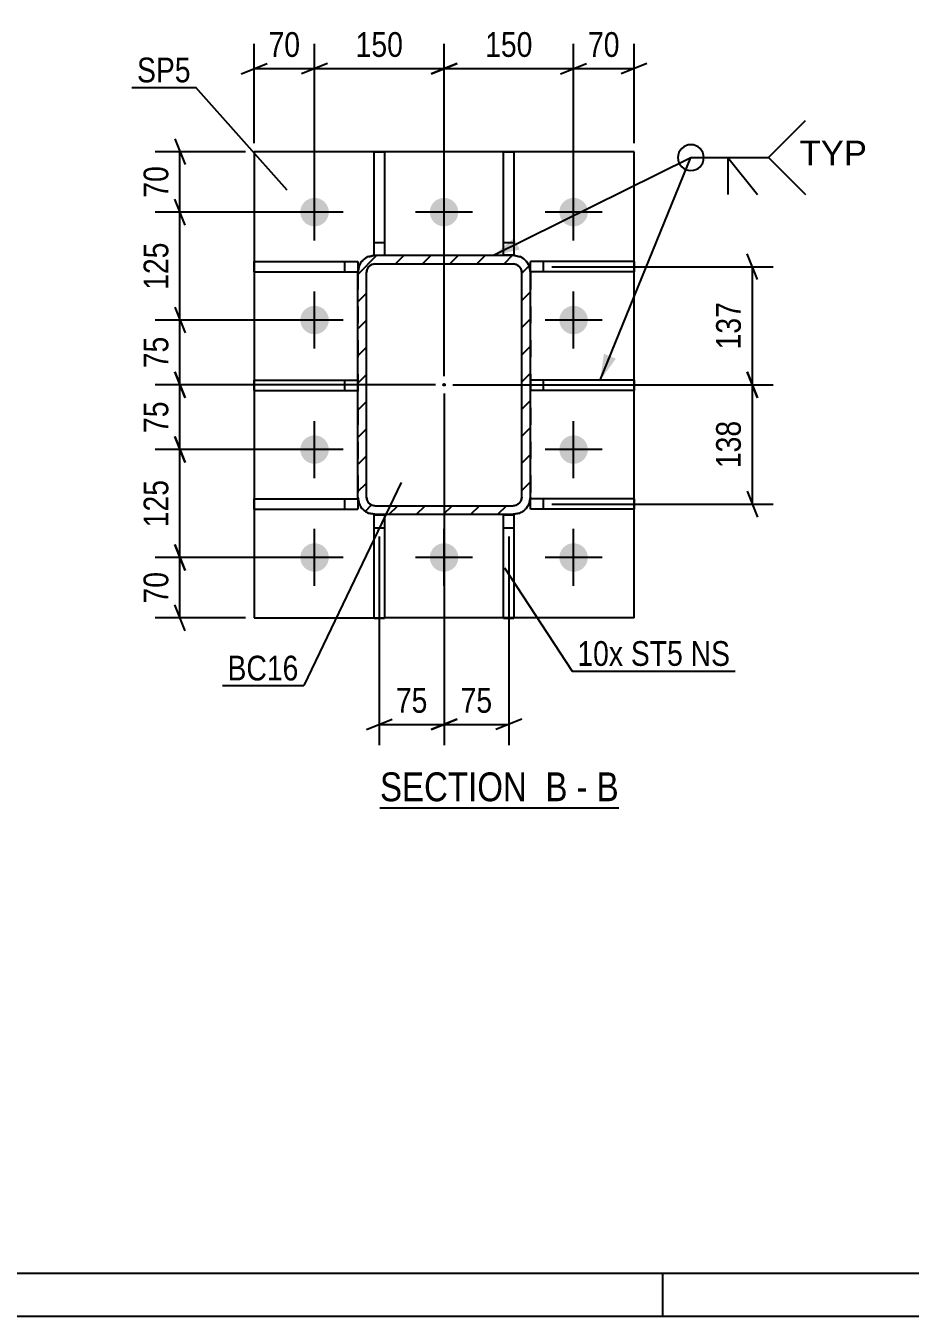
# Model space of a CAD drawing. Header units: millimetres. Extents: x 0 to 841, y 0 to 594.
# Drawn here: x 137.2 to 239.6, y 0 to 149.4 of the extents above; entities that cross this region are included whole.
import ezdxf

# ---------------------------------------------------------------- set-up
doc = ezdxf.new("R2010")
doc.units = ezdxf.units.MM
doc.linetypes.add('DXK_LINE_DOT2', pattern=[3.9198, 1.9599, -1.9599])
doc.linetypes.add('DXK_LINE_DOT3', pattern=[5.9187, 2.979, -0.9799, 0.9799, -0.9799])
doc.styles.add('Arial', font='ARIAL.TTF', dxfattribs={"height": 0.2})
doc.styles.add('Arial Narrow', font='ARIALN.TTF', dxfattribs={"height": 0.2})

# ---------------------------------------------------------------- blocks, each defined once
blk = doc.blocks.new('Unknown-284859361-1134')
at = {"color": 5, "linetype": 'Continuous'}
for p, q in [((5, 5), (836, 5)), ((211, 0), (211, 5)), ((0, 0), (841, 0))]:
    blk.add_line(p, q, dxfattribs=at)
blk = doc.blocks.new('Unknown-284859361-14 - 7032')
at = {"color": 6, "linetype": 'Continuous'}
blk.add_line((178.24, 58.89), (205.89, 58.89), dxfattribs=at)
at = {"color": 0, "linetype": 'Continuous'}
for points in [[(196.35, 59.64), (196.35, 63.14), (178.24, 63.14), (178.24, 59.64)], [(199.95, 59.64), (199.95, 63.14), (197.4, 63.14), (197.4, 59.64)], [(202.28, 59.64), (202.28, 63.14), (201, 63.14), (201, 59.64)], [(205.89, 59.64), (205.89, 63.14), (203.33, 63.14), (203.33, 59.64)]]:
    blk.add_wipeout(points, dxfattribs=at)
at = {"color": 7, "linetype": 'Continuous', "style": 'Arial Narrow'}
for s, p in [('SECTION ', (178.24, 59.64)), ('B', (197.4, 59.64)), ('B', (203.33, 59.64)), ('-', (201, 59.64))]:
    blk.add_text(s, height=3.34, dxfattribs=at).set_placement(p)
blk = doc.blocks.new('Part-284859361-7059 - 7032')
at = {"color": 2, "linetype": 'Continuous'}
for p, q in [((207.66, 122.15), (195.66, 122.15)), ((195.66, 120.95), (195.66, 122.15)), ((207.66, 122.15), (207.66, 120.95)), ((207.66, 120.95), (195.66, 120.95))]:
    blk.add_line(p, q, dxfattribs=at)
at = {"color": 7, "linetype": 'DXK_LINE_DOT2'}
blk.add_line((197.16, 120.95), (197.16, 122.15), dxfattribs=at)
blk = doc.blocks.new('Part-284859361-7051 - 7032')
at = {"color": 2, "linetype": 'Continuous'}
for p, q in [((163.66, 134.87), (163.66, 80.87)), ((207.66, 134.87), (163.66, 134.87)), ((207.66, 80.87), (207.66, 134.87)), ((163.66, 80.87), (177.56, 80.87)), ((192.56, 80.87), (178.76, 80.87)), ((207.66, 80.87), (193.76, 80.87))]:
    blk.add_line(p, q, dxfattribs=at)
at = {"color": 7, "linetype": 'DXK_LINE_DOT2'}
for p, q in [((177.56, 80.87), (178.76, 80.87)), ((193.76, 80.87), (192.56, 80.87))]:
    blk.add_line(p, q, dxfattribs=at)
blk = doc.blocks.new('Part-284859361-7058 - 7032')
at = {"color": 2, "linetype": 'Continuous'}
for p, q in [((207.66, 108.4), (195.66, 108.4)), ((207.66, 108.4), (207.66, 107.2)), ((207.66, 107.2), (195.66, 107.2))]:
    blk.add_line(p, q, dxfattribs=at)
at = {"color": 7, "linetype": 'DXK_LINE_DOT2'}
for p, q in [((195.66, 108.4), (195.66, 107.2)), ((197.16, 107.2), (197.16, 108.4))]:
    blk.add_line(p, q, dxfattribs=at)
blk = doc.blocks.new('Part-284859361-7034 - 7032')
at = {"linetype": 'Continuous'}
h = blk.add_hatch(dxfattribs=at)
h.set_pattern_fill('', scale=0.7, style=0, pattern_type=0)
h.set_pattern_definition([(45, (195.51, 121.632), (-1.57154, 1.57154), [])])
h.paths.add_polyline_path([(195.66, 120.87), (195.51, 121.63), (195.08, 122.28), (194.43, 122.71), (193.66, 122.87), (177.66, 122.87), (176.9, 122.71), (176.25, 122.28), (175.81, 121.63), (175.66, 120.87), (175.66, 94.87), (175.81, 94.1), (176.25, 93.45), (176.9, 93.02), (177.66, 92.87), (193.66, 92.87), (194.43, 93.02), (195.08, 93.45), (195.51, 94.1), (195.66, 94.87)])
h.paths.add_polyline_path([(194.59, 94.48), (194.37, 94.16), (194.05, 93.94), (193.66, 93.87), (177.66, 93.87), (177.28, 93.94), (176.96, 94.16), (176.74, 94.48), (176.66, 94.87), (176.66, 120.87), (176.74, 121.25), (176.96, 121.57), (177.28, 121.79), (177.66, 121.87), (193.66, 121.87), (194.05, 121.79), (194.37, 121.57), (194.59, 121.25), (194.66, 120.87), (194.66, 94.87)])
blk.add_hatch(color=246, dxfattribs=at).paths.add_polyline_path([(185.66, 107.77, -1), (185.66, 107.97, -1)])
at = {"color": 7, "linetype": 'DXK_LINE_DOT2'}
for p, q in [((176.9, 122.71), (177.66, 122.87)), ((177.66, 122.87), (193.66, 122.87)), ((193.66, 122.87), (194.43, 122.71)), ((175.66, 120.87), (175.81, 121.63)), ((176.74, 121.25), (176.66, 120.87)), ((177.66, 121.87), (177.28, 121.79)), ((177.66, 121.87), (193.66, 121.87)), ((194.05, 121.79), (193.66, 121.87)), ((194.66, 120.87), (194.59, 121.25)), ((195.51, 121.63), (195.66, 120.87)), ((175.66, 120.87), (175.66, 94.87)), ((176.66, 94.87), (176.66, 120.87)), ((194.66, 94.87), (194.66, 120.87)), ((195.66, 120.87), (195.66, 94.87)), ((175.81, 94.1), (175.66, 94.87)), ((176.66, 94.87), (176.74, 94.48)), ((194.59, 94.48), (194.66, 94.87)), ((195.66, 94.87), (195.51, 94.1)), ((177.66, 92.87), (176.9, 93.02)), ((177.28, 93.94), (177.66, 93.87)), ((177.66, 93.87), (193.66, 93.87)), ((177.66, 92.87), (193.66, 92.87)), ((193.66, 93.87), (194.05, 93.94)), ((194.43, 93.02), (193.66, 92.87))]:
    blk.add_line(p, q, dxfattribs=at)
at = {"color": 2, "linetype": 'Continuous'}
for p, q in [((177.66, 122.87), (176.9, 122.71)), ((177.66, 122.87), (193.66, 122.87)), ((194.43, 122.71), (193.66, 122.87)), ((175.81, 121.63), (175.66, 120.87)), ((176.66, 120.87), (176.74, 121.25)), ((177.28, 121.79), (177.66, 121.87)), ((177.66, 121.87), (193.66, 121.87)), ((193.66, 121.87), (194.05, 121.79)), ((194.59, 121.25), (194.66, 120.87)), ((195.66, 120.87), (195.51, 121.63)), ((175.66, 94.87), (175.66, 120.87)), ((176.66, 94.87), (176.66, 120.87)), ((194.66, 94.87), (194.66, 120.87)), ((195.66, 94.87), (195.66, 120.87)), ((175.66, 94.87), (175.81, 94.1)), ((176.74, 94.48), (176.66, 94.87)), ((194.66, 94.87), (194.59, 94.48)), ((195.51, 94.1), (195.66, 94.87)), ((176.9, 93.02), (177.66, 92.87)), ((177.66, 93.87), (177.28, 93.94)), ((177.66, 93.87), (193.66, 93.87)), ((177.66, 92.87), (193.66, 92.87)), ((194.05, 93.94), (193.66, 93.87)), ((193.66, 92.87), (194.43, 93.02))]:
    blk.add_line(p, q, dxfattribs=at)
at = {"color": 7, "linetype": 'DXK_LINE_DOT3'}
blk.add_line((185.66, 107.87), (185.66, 107.87), dxfattribs=at)
at = {"color": 246, "linetype": 'DXK_LINE_DOT2'}
blk.add_line((185.66, 107.87), (185.66, 107.87), dxfattribs=at)
at = {"color": 246, "linetype": 'Continuous'}
blk.add_circle((185.66, 107.87), 0.1, dxfattribs=at)
at = {"color": 7, "linetype": 'DXK_LINE_DOT2'}
for centre, radius, start, end in [((177.66, 120.87), 2, 112.5, 157.5), ((193.66, 120.87), 2, 22.5, 67.5), ((177.66, 120.87), 1, 112.5, 157.5), ((193.66, 120.87), 1, 22.5, 67.5), ((177.66, 94.87), 1, 202.5, 247.5), ((193.66, 94.87), 1, 292.5, 337.5), ((177.66, 94.87), 2, 202.5, 247.5), ((193.66, 94.87), 2, 292.5, 337.5)]:
    blk.add_arc(centre, radius, start, end, dxfattribs=at)
at = {"color": 2, "linetype": 'Continuous'}
for centre, radius, start, end in [((177.66, 120.87), 2, 112.5, 157.5), ((193.66, 120.87), 2, 22.5, 67.5), ((177.66, 120.87), 1, 112.5, 157.5), ((193.66, 120.87), 1, 22.5, 67.5), ((177.66, 94.87), 1, 202.5, 247.5), ((193.66, 94.87), 1, 292.5, 337.5), ((177.66, 94.87), 2, 202.5, 247.5), ((193.66, 94.87), 2, 292.5, 337.5)]:
    blk.add_arc(centre, radius, start, end, dxfattribs=at)
blk = doc.blocks.new('Part-284859361-7060 - 7032')
at = {"color": 2, "linetype": 'Continuous'}
for p, q in [((207.66, 94.65), (195.66, 94.65)), ((195.66, 93.45), (195.66, 94.65)), ((207.66, 94.65), (207.66, 93.45)), ((207.66, 93.45), (195.66, 93.45))]:
    blk.add_line(p, q, dxfattribs=at)
at = {"color": 7, "linetype": 'DXK_LINE_DOT2'}
blk.add_line((197.16, 93.45), (197.16, 94.65), dxfattribs=at)
blk = doc.blocks.new('Part-284859361-7061 - 7032')
at = {"color": 2, "linetype": 'Continuous'}
for p, q in [((163.66, 107.2), (163.66, 108.4)), ((163.66, 108.4), (175.66, 108.4)), ((163.66, 107.2), (175.66, 107.2))]:
    blk.add_line(p, q, dxfattribs=at)
at = {"color": 7, "linetype": 'DXK_LINE_DOT2'}
for p, q in [((174.16, 107.2), (174.16, 108.4)), ((175.66, 108.4), (175.66, 107.2))]:
    blk.add_line(p, q, dxfattribs=at)
blk = doc.blocks.new('Part-284859361-7062 - 7032')
at = {"color": 2, "linetype": 'Continuous'}
for p, q in [((163.66, 120.95), (163.66, 122.15)), ((163.66, 122.15), (175.66, 122.15)), ((175.66, 122.15), (175.66, 120.95)), ((163.66, 120.95), (175.66, 120.95))]:
    blk.add_line(p, q, dxfattribs=at)
at = {"color": 7, "linetype": 'DXK_LINE_DOT2'}
blk.add_line((174.16, 120.95), (174.16, 122.15), dxfattribs=at)
blk = doc.blocks.new('Part-284859361-7063 - 7032')
at = {"color": 2, "linetype": 'Continuous'}
for p, q in [((163.66, 93.45), (163.66, 94.65)), ((163.66, 94.65), (175.66, 94.65)), ((175.66, 94.65), (175.66, 93.45)), ((163.66, 93.45), (175.66, 93.45))]:
    blk.add_line(p, q, dxfattribs=at)
at = {"color": 7, "linetype": 'DXK_LINE_DOT2'}
blk.add_line((174.16, 93.45), (174.16, 94.65), dxfattribs=at)
blk = doc.blocks.new('Part-284859361-7064 - 7032')
at = {"color": 2, "linetype": 'Continuous'}
for p, q in [((177.56, 80.8), (177.56, 92.8)), ((177.56, 92.8), (178.76, 92.8)), ((178.76, 92.8), (178.76, 80.8)), ((178.76, 80.8), (177.56, 80.8))]:
    blk.add_line(p, q, dxfattribs=at)
at = {"color": 7, "linetype": 'DXK_LINE_DOT2'}
blk.add_line((177.56, 91.3), (178.76, 91.3), dxfattribs=at)
blk = doc.blocks.new('Part-284859361-7065 - 7032')
at = {"color": 2, "linetype": 'Continuous'}
for p, q in [((192.56, 80.8), (192.56, 92.8)), ((192.56, 92.8), (193.76, 92.8)), ((193.76, 92.8), (193.76, 80.8)), ((193.76, 80.8), (192.56, 80.8))]:
    blk.add_line(p, q, dxfattribs=at)
at = {"color": 7, "linetype": 'DXK_LINE_DOT2'}
blk.add_line((192.56, 91.3), (193.76, 91.3), dxfattribs=at)
blk = doc.blocks.new('Part-284859361-7066 - 7032')
at = {"color": 2, "linetype": 'Continuous'}
for p, q in [((177.56, 122.87), (177.56, 134.87)), ((177.56, 134.87), (178.76, 134.87)), ((178.76, 134.87), (178.76, 122.87)), ((177.66, 122.87), (177.56, 122.87))]:
    blk.add_line(p, q, dxfattribs=at)
at = {"color": 7, "linetype": 'DXK_LINE_DOT2'}
for p, q in [((177.56, 124.37), (178.76, 124.37)), ((177.56, 122.87), (178.76, 122.87))]:
    blk.add_line(p, q, dxfattribs=at)
blk = doc.blocks.new('Part-284859361-7067 - 7032')
at = {"color": 2, "linetype": 'Continuous'}
for p, q in [((192.56, 122.87), (192.56, 134.87)), ((192.56, 134.87), (193.76, 134.87)), ((193.76, 134.87), (193.76, 122.87)), ((193.76, 122.87), (193.66, 122.87))]:
    blk.add_line(p, q, dxfattribs=at)
at = {"color": 7, "linetype": 'DXK_LINE_DOT2'}
for p, q in [((192.56, 124.37), (193.76, 124.37)), ((193.66, 122.87), (192.56, 122.87))]:
    blk.add_line(p, q, dxfattribs=at)
blk = doc.blocks.new('Bolt-284859361-7082 - 7032')
at = {"linetype": 'Continuous'}
for points in [[(169.01, 127.87, -1), (172.31, 127.87, -1)], [(184.01, 127.87, -1), (187.31, 127.87, -1)], [(199.01, 127.87, -1), (202.31, 127.87, -1)], [(169.01, 115.37, -1), (172.31, 115.37, -1)], [(199.01, 115.37, -1), (202.31, 115.37, -1)], [(169.01, 100.37, -1), (172.31, 100.37, -1)], [(199.01, 100.37, -1), (202.31, 100.37, -1)], [(169.01, 87.87, -1), (172.31, 87.87, -1)], [(184.01, 87.87, -1), (187.31, 87.87, -1)], [(199.01, 87.87, -1), (202.31, 87.87, -1)]]:
    blk.add_hatch(color=1, dxfattribs=at).paths.add_polyline_path(points)
at = {"color": 1, "linetype": 'Continuous'}
for p, q in [((170.66, 124.57), (170.66, 131.17)), ((185.66, 124.57), (185.66, 131.17)), ((200.66, 124.57), (200.66, 131.17)), ((173.96, 127.87), (167.36, 127.87)), ((188.96, 127.87), (182.36, 127.87)), ((203.96, 127.87), (197.36, 127.87)), ((170.66, 112.07), (170.66, 118.67)), ((200.66, 112.07), (200.66, 118.67)), ((173.96, 115.37), (167.36, 115.37)), ((203.96, 115.37), (197.36, 115.37)), ((170.66, 97.07), (170.66, 103.67)), ((200.66, 97.07), (200.66, 103.67)), ((173.96, 100.37), (167.36, 100.37)), ((203.96, 100.37), (197.36, 100.37)), ((170.66, 84.57), (170.66, 91.17)), ((185.66, 84.57), (185.66, 91.17)), ((200.66, 84.57), (200.66, 91.17)), ((173.96, 87.87), (167.36, 87.87)), ((188.96, 87.87), (182.36, 87.87)), ((203.96, 87.87), (197.36, 87.87))]:
    blk.add_line(p, q, dxfattribs=at)
blk = doc.blocks.new('StraightDimension-284859361-15984 - 7032')
at = {"color": 7, "linetype": 'Continuous'}
for p, q in [((154.47, 109.37), (155.67, 106.37)), ((184.66, 107.87), (152.22, 107.87)), ((155.07, 100.37), (155.07, 107.87)), ((155.67, 98.87), (154.47, 101.87)), ((169.66, 100.37), (152.22, 100.37))]:
    blk.add_line(p, q, dxfattribs=at)
at = {"color": 0}
blk.add_wipeout([(154.32, 106.54), (150.12, 106.54), (150.12, 101.69), (154.32, 101.69)], dxfattribs=at)
at = {"color": 3, "style": 'Arial Narrow'}
blk.add_text('75', height=2.863, rotation=90.0002, dxfattribs=at).set_placement((153.72, 102.29))
blk = doc.blocks.new('StraightDimension-284859361-8366 - 7032')
at = {"color": 7, "linetype": 'Continuous'}
for p, q in [((185.66, 106.87), (185.66, 66.14)), ((178.16, 90.3), (178.16, 66.14)), ((176.66, 67.94), (179.66, 69.14)), ((187.16, 69.14), (184.16, 67.94)), ((178.16, 68.54), (185.66, 68.54))]:
    blk.add_line(p, q, dxfattribs=at)
at = {"color": 0}
blk.add_wipeout([(184.34, 69.29), (184.34, 73.49), (179.48, 73.49), (179.48, 69.29)], dxfattribs=at)
at = {"color": 3, "style": 'Arial Narrow'}
blk.add_text('75', height=2.863, dxfattribs=at).set_placement((180.08, 69.89))
blk = doc.blocks.new('StraightDimension-284859361-8254 - 7032')
at = {"color": 7, "linetype": 'Continuous'}
for p, q in [((163.66, 135.87), (163.66, 147.35)), ((170.66, 128.87), (170.66, 147.35)), ((162.16, 143.9), (165.16, 145.1)), ((172.16, 145.1), (169.16, 143.9)), ((163.66, 144.5), (170.66, 144.5))]:
    blk.add_line(p, q, dxfattribs=at)
at = {"color": 0}
blk.add_wipeout([(169.59, 145.25), (169.59, 149.45), (164.73, 149.45), (164.73, 145.25)], dxfattribs=at)
at = {"color": 3, "style": 'Arial Narrow'}
blk.add_text('70', height=2.863, dxfattribs=at).set_placement((165.33, 145.85))
blk = doc.blocks.new('StraightDimension-284859361-15981 - 7032')
at = {"color": 7, "linetype": 'Continuous'}
for p, q in [((154.47, 136.37), (155.67, 133.37)), ((162.66, 134.87), (152.22, 134.87)), ((155.07, 127.87), (155.07, 134.87)), ((155.67, 126.37), (154.47, 129.37)), ((169.66, 127.87), (152.22, 127.87))]:
    blk.add_line(p, q, dxfattribs=at)
at = {"color": 0}
blk.add_wipeout([(154.32, 133.79), (150.12, 133.79), (150.12, 128.94), (154.32, 128.94)], dxfattribs=at)
at = {"color": 3, "style": 'Arial Narrow'}
blk.add_text('70', height=2.863, rotation=90.0002, dxfattribs=at).set_placement((153.72, 129.54))
blk = doc.blocks.new('StraightDimension-284859361-8251 - 7032')
at = {"color": 7, "linetype": 'Continuous'}
for p, q in [((200.66, 128.87), (200.66, 147.35)), ((207.66, 135.87), (207.66, 147.35)), ((199.16, 143.9), (202.16, 145.1)), ((209.16, 145.1), (206.16, 143.9)), ((200.66, 144.5), (207.66, 144.5))]:
    blk.add_line(p, q, dxfattribs=at)
at = {"color": 0}
blk.add_wipeout([(206.59, 145.25), (206.59, 149.45), (201.73, 149.45), (201.73, 145.25)], dxfattribs=at)
at = {"color": 3, "style": 'Arial Narrow'}
blk.add_text('70', height=2.863, dxfattribs=at).set_placement((202.33, 145.85))
blk = doc.blocks.new('StraightDimension-284859361-8252 - 7032')
at = {"color": 7, "linetype": 'Continuous'}
for p, q in [((185.66, 108.87), (185.66, 147.35)), ((200.66, 128.87), (200.66, 147.35)), ((187.16, 145.1), (184.16, 143.9)), ((199.16, 143.9), (202.16, 145.1)), ((185.66, 144.5), (200.66, 144.5))]:
    blk.add_line(p, q, dxfattribs=at)
at = {"color": 0}
blk.add_wipeout([(196.5, 145.25), (196.5, 149.45), (189.82, 149.45), (189.82, 145.25)], dxfattribs=at)
at = {"color": 3, "style": 'Arial Narrow'}
blk.add_text('150', height=2.863, dxfattribs=at).set_placement((190.42, 145.85))
blk = doc.blocks.new('StraightDimension-284859361-8253 - 7032')
at = {"color": 7, "linetype": 'Continuous'}
for p, q in [((170.66, 128.87), (170.66, 147.35)), ((185.66, 108.87), (185.66, 147.35)), ((172.16, 145.1), (169.16, 143.9)), ((184.16, 143.9), (187.16, 145.1)), ((170.66, 144.5), (185.66, 144.5))]:
    blk.add_line(p, q, dxfattribs=at)
at = {"color": 0}
blk.add_wipeout([(181.5, 145.25), (181.5, 149.45), (174.82, 149.45), (174.82, 145.25)], dxfattribs=at)
at = {"color": 3, "style": 'Arial Narrow'}
blk.add_text('150', height=2.863, dxfattribs=at).set_placement((175.42, 145.85))
blk = doc.blocks.new('StraightDimension-284859361-8349 - 7032')
at = {"color": 7, "linetype": 'Continuous'}
for p, q in [((221.98, 120.05), (220.78, 123.05)), ((198.16, 121.55), (223.78, 121.55)), ((221.38, 107.87), (221.38, 121.55)), ((220.78, 109.37), (221.98, 106.37)), ((186.66, 107.87), (223.78, 107.87))]:
    blk.add_line(p, q, dxfattribs=at)
at = {"color": 0}
blk.add_wipeout([(220.63, 118.05), (216.43, 118.05), (216.43, 111.37), (220.63, 111.37)], dxfattribs=at)
at = {"color": 3, "style": 'Arial Narrow'}
blk.add_text('137', height=2.863, rotation=90.0002, dxfattribs=at).set_placement((220.03, 111.97))
blk = doc.blocks.new('StraightDimension-284859361-8350 - 7032')
at = {"color": 7, "linetype": 'Continuous'}
for p, q in [((221.98, 106.37), (220.78, 109.37)), ((186.66, 107.87), (223.78, 107.87)), ((221.38, 94.05), (221.38, 107.87)), ((220.78, 95.55), (221.98, 92.55)), ((198.16, 94.05), (223.78, 94.05))]:
    blk.add_line(p, q, dxfattribs=at)
at = {"color": 0}
blk.add_wipeout([(220.63, 104.3), (216.43, 104.3), (216.43, 97.62), (220.63, 97.62)], dxfattribs=at)
at = {"color": 3, "style": 'Arial Narrow'}
blk.add_text('138', height=2.863, rotation=90.0002, dxfattribs=at).set_placement((220.03, 98.22))
blk = doc.blocks.new('StraightDimension-284859361-8365 - 7032')
at = {"color": 7, "linetype": 'Continuous'}
for p, q in [((185.66, 106.87), (185.66, 66.14)), ((193.16, 90.3), (193.16, 66.14)), ((184.16, 67.94), (187.16, 69.14)), ((194.66, 69.14), (191.66, 67.94)), ((185.66, 68.54), (193.16, 68.54))]:
    blk.add_line(p, q, dxfattribs=at)
at = {"color": 0}
blk.add_wipeout([(191.84, 69.29), (191.84, 73.49), (186.98, 73.49), (186.98, 69.29)], dxfattribs=at)
at = {"color": 3, "style": 'Arial Narrow'}
blk.add_text('75', height=2.863, dxfattribs=at).set_placement((187.58, 69.89))
blk = doc.blocks.new('StraightDimension-284859361-15982 - 7032')
at = {"color": 7, "linetype": 'Continuous'}
for p, q in [((155.67, 126.37), (154.47, 129.37)), ((169.66, 127.87), (152.22, 127.87)), ((155.07, 115.37), (155.07, 127.87)), ((154.47, 116.87), (155.67, 113.87)), ((169.66, 115.37), (152.22, 115.37))]:
    blk.add_line(p, q, dxfattribs=at)
at = {"color": 0}
blk.add_wipeout([(154.32, 124.96), (150.12, 124.96), (150.12, 118.27), (154.32, 118.27)], dxfattribs=at)
at = {"color": 3, "style": 'Arial Narrow'}
blk.add_text('125', height=2.863, rotation=90.0002, dxfattribs=at).set_placement((153.72, 118.87))
blk = doc.blocks.new('StraightDimension-284859361-15983 - 7032')
at = {"color": 7, "linetype": 'Continuous'}
for p, q in [((154.47, 116.87), (155.67, 113.87)), ((169.66, 115.37), (152.22, 115.37)), ((155.07, 107.87), (155.07, 115.37)), ((155.67, 106.37), (154.47, 109.37)), ((184.66, 107.87), (152.22, 107.87))]:
    blk.add_line(p, q, dxfattribs=at)
at = {"color": 0}
blk.add_wipeout([(154.32, 114.04), (150.12, 114.04), (150.12, 109.19), (154.32, 109.19)], dxfattribs=at)
at = {"color": 3, "style": 'Arial Narrow'}
blk.add_text('75', height=2.863, rotation=90.0002, dxfattribs=at).set_placement((153.72, 109.79))
blk = doc.blocks.new('StraightDimension-284859361-15985 - 7032')
at = {"color": 7, "linetype": 'Continuous'}
for p, q in [((154.47, 101.87), (155.67, 98.87)), ((169.66, 100.37), (152.22, 100.37)), ((155.07, 87.87), (155.07, 100.37)), ((155.67, 86.37), (154.47, 89.37)), ((169.66, 87.87), (152.22, 87.87))]:
    blk.add_line(p, q, dxfattribs=at)
at = {"color": 0}
blk.add_wipeout([(154.32, 97.46), (150.12, 97.46), (150.12, 90.77), (154.32, 90.77)], dxfattribs=at)
at = {"color": 3, "style": 'Arial Narrow'}
blk.add_text('125', height=2.863, rotation=90.0002, dxfattribs=at).set_placement((153.72, 91.37))
blk = doc.blocks.new('StraightDimension-284859361-15986 - 7032')
at = {"color": 7, "linetype": 'Continuous'}
for p, q in [((154.47, 89.37), (155.67, 86.37)), ((169.66, 87.87), (152.22, 87.87)), ((155.07, 80.87), (155.07, 87.87)), ((155.67, 79.37), (154.47, 82.37)), ((162.66, 80.87), (152.22, 80.87))]:
    blk.add_line(p, q, dxfattribs=at)
at = {"color": 0}
blk.add_wipeout([(154.32, 86.79), (150.12, 86.79), (150.12, 81.94), (154.32, 81.94)], dxfattribs=at)
at = {"color": 3, "style": 'Arial Narrow'}
blk.add_text('70', height=2.863, rotation=90.0002, dxfattribs=at).set_placement((153.72, 82.54))
blk = doc.blocks.new('Mark-284859361-8382 - 7032')
at = {"color": 0}
blk.add_wipeout([(156.31, 142.9), (156.31, 145.9), (150.1, 145.9), (150.1, 142.9)], dxfattribs=at)
blk.add_wipeout([(156.31, 142.9), (156.31, 145.9), (150.1, 145.9), (150.1, 142.9)], dxfattribs=at)
at = {"color": 30, "linetype": 'Continuous'}
for p in [(149.5, 142.3), (167.48, 130.43)]:
    blk.add_line(p, (156.91, 142.3), dxfattribs=at)
at = {"color": 3, "style": 'Arial Narrow'}
blk.add_text('SP5', height=2.863, dxfattribs=at).set_placement((150.1, 142.9))
blk = doc.blocks.new('MarkSet-284859361-8230 - 7032')
at = {"color": 0}
for points in [[(206.4, 75.32), (206.4, 78.32), (201.1, 78.32), (201.1, 75.32)], [(213.32, 75.32), (213.32, 78.32), (207.3, 78.32), (207.3, 75.32)], [(218.79, 75.32), (218.79, 78.32), (214.22, 78.32), (214.22, 75.32)]]:
    blk.add_wipeout(points, dxfattribs=at)
for points in [[(206.4, 75.32), (206.4, 78.32), (201.1, 78.32), (201.1, 75.32)], [(213.32, 75.32), (213.32, 78.32), (207.3, 78.32), (207.3, 75.32)], [(218.79, 75.32), (218.79, 78.32), (214.22, 78.32), (214.22, 75.32)]]:
    blk.add_wipeout(points, dxfattribs=at)
at = {"color": 30, "linetype": 'Continuous'}
for p, q in [((192.67, 86.66), (200.5, 74.72)), ((200.5, 74.72), (219.39, 74.72))]:
    blk.add_line(p, q, dxfattribs=at)
at = {"color": 3, "style": 'Arial Narrow'}
for s, p in [('10x', (201.1, 75.32)), ('ST5', (207.3, 75.32)), ('NS', (214.22, 75.32))]:
    blk.add_text(s, height=2.863, dxfattribs=at).set_placement(p)
blk = doc.blocks.new('Mark-284859361-8379 - 7032')
at = {"color": 0}
blk.add_wipeout([(168.8, 73.63), (168.8, 76.63), (160.58, 76.63), (160.58, 73.63)], dxfattribs=at)
blk.add_wipeout([(168.8, 73.63), (168.8, 76.63), (160.58, 76.63), (160.58, 73.63)], dxfattribs=at)
at = {"color": 30, "linetype": 'Continuous'}
for p in [(180.7, 96.54), (159.98, 73.03)]:
    blk.add_line(p, (169.4, 73.03), dxfattribs=at)
at = {"color": 3, "style": 'Arial Narrow'}
blk.add_text('BC16', height=2.863, dxfattribs=at).set_placement((160.58, 73.63))
blk = doc.blocks.new('WeldMark-284859361-14667 - 7032')
at = {"linetype": 'Continuous'}
for points in [[(194.42, 123.53), (191.4, 122.87), (193.76, 124.87)], [(205.56, 110.89), (203.74, 108.4), (204.17, 111.46)]]:
    blk.add_hatch(color=30, dxfattribs=at).paths.add_polyline_path(points)
at = {"color": 30, "linetype": 'Continuous'}
for p, q in [((191.4, 122.87), (214.25, 134.18)), ((203.74, 108.4), (214.25, 134.18)), ((214.25, 134.18), (223.25, 134.18))]:
    blk.add_line(p, q, dxfattribs=at)
at = {"color": 3, "linetype": 'Continuous'}
for q in [(221.97, 129.9), (218.54, 129.9)]:
    blk.add_line((218.54, 134.18), q, dxfattribs=at)
for start, end in [(90, 270), (270, 90)]:
    blk.add_arc((214.25, 134.18), 1.5, start, end, dxfattribs=at)
at = {"color": 0, "linetype": 'Continuous'}
blk.add_wipeout([(234.63, 133.28), (234.63, 136.28), (226.85, 136.28), (226.85, 133.28)], dxfattribs=at)
blk.add_wipeout([(234.63, 133.28), (234.63, 136.28), (226.85, 136.28), (226.85, 133.28)], dxfattribs=at)
at = {"color": 3, "linetype": 'Continuous'}
for q in [(227.54, 138.47), (227.54, 129.9)]:
    blk.add_line((223.25, 134.18), q, dxfattribs=at)
at = {"color": 3, "linetype": 'Continuous', "style": 'Arial'}
blk.add_text('TYP', height=2.865, dxfattribs=at).set_placement((226.85, 133.28))

msp = doc.modelspace()

# ---------------------------------------------------------------- block references
for name in ['Unknown-284859361-1134', 'Part-284859361-7051 - 7032', 'Part-284859361-7066 - 7032', 'Part-284859361-7067 - 7032', 'Bolt-284859361-7082 - 7032', 'Part-284859361-7034 - 7032', 'Part-284859361-7062 - 7032', 'Part-284859361-7059 - 7032', 'Part-284859361-7061 - 7032', 'Part-284859361-7058 - 7032', 'Part-284859361-7063 - 7032', 'Part-284859361-7060 - 7032', 'Part-284859361-7064 - 7032', 'Part-284859361-7065 - 7032']:
    msp.add_blockref(name, (0, 0))

# ---------------------------------------------------------------- next in the draw order: block references
for name in ['StraightDimension-284859361-8254 - 7032', 'StraightDimension-284859361-8251 - 7032', 'StraightDimension-284859361-15984 - 7032', 'Unknown-284859361-14 - 7032']:
    msp.add_blockref(name, (0, 0))

# ---------------------------------------------------------------- next in the draw order: block references
for name in ['StraightDimension-284859361-8252 - 7032', 'StraightDimension-284859361-15981 - 7032', 'StraightDimension-284859361-8366 - 7032', 'StraightDimension-284859361-15985 - 7032']:
    msp.add_blockref(name, (0, 0))

# ---------------------------------------------------------------- next in the draw order: block references
for name in ['StraightDimension-284859361-8253 - 7032', 'Mark-284859361-8382 - 7032', 'StraightDimension-284859361-15986 - 7032']:
    msp.add_blockref(name, (0, 0))

# ---------------------------------------------------------------- next in the draw order: block references
for name in ['StraightDimension-284859361-15982 - 7032', 'StraightDimension-284859361-8349 - 7032', 'Mark-284859361-8379 - 7032']:
    msp.add_blockref(name, (0, 0))

# ---------------------------------------------------------------- next in the draw order: block references
msp.add_blockref('StraightDimension-284859361-8350 - 7032', (0, 0))

# ---------------------------------------------------------------- next in the draw order: block references
for name in ['WeldMark-284859361-14667 - 7032', 'StraightDimension-284859361-8365 - 7032']:
    msp.add_blockref(name, (0, 0))

# ---------------------------------------------------------------- next in the draw order: block references
for name in ['StraightDimension-284859361-15983 - 7032', 'MarkSet-284859361-8230 - 7032']:
    msp.add_blockref(name, (0, 0))

doc.saveas('drawing.dxf')
